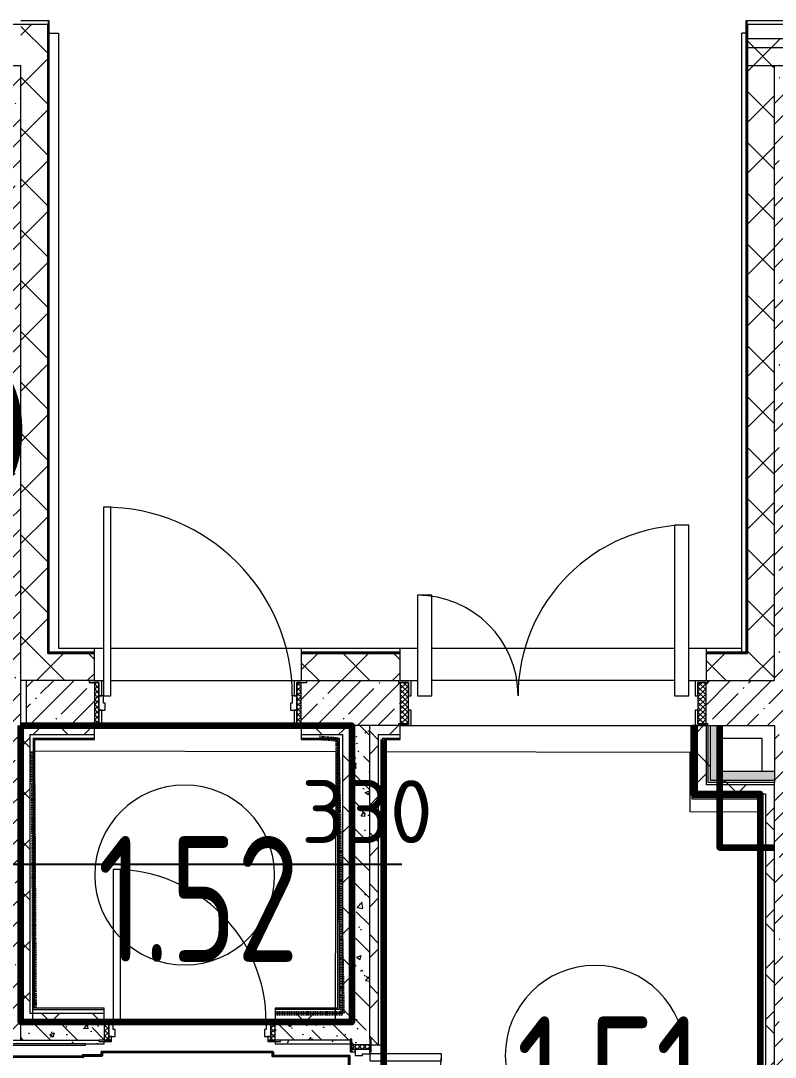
# Model space of a CAD drawing. Header units: millimetres. Extents: x -249154 to 415037, y -45458 to 354837.
# Drawn here: x 85035 to 89230, y 21449 to 27214 of the extents above; entities that cross this region are included whole.
import ezdxf

# ---------------------------------------------------------------- set-up
doc = ezdxf.new("R2010")
doc.units = ezdxf.units.MM
doc.linetypes.add('200_ШТРИХ__ш1_п0_6_', pattern=[320, 200, -120])
for name, color, linetype, lineweight in [('0) НЗ Ремонт штукатурка', 6, 'Continuous', 60), ('1) FK9 Плитка кухня', 102, 'Continuous', 40), ('3.3) Шпаклевка баз. фин. WD5-13', 160, 'Continuous', 140), ('488 штук тамбуров и 1.51', 5, 'Continuous', 140), ('5.5) Перег WD5', 3, 'Continuous', 60), ('666 покраска FK1', 211, 'Continuous', 60), ('923 Люки', 170, 'Continuous', 120), ('A-AREA-BNDY', 7, 'Continuous', 5), ('A-AREA-IDEN', 7, 'Continuous', 9), ('A-DOOR-2', 7, 'Continuous', 5), ('A-DOOR-FRAM-2', 7, 'Continuous', 5), ('A-FLOR', 7, 'Continuous', 9), ('A-WALL', 7, 'Continuous', 5), ('I-WALL', 7, 'Continuous', 5)]:
    doc.layers.add(name, color=color, linetype=linetype, lineweight=lineweight)
for name, color, linetype, lineweight, true_color in [('A-DOOR-1', 7, 'Continuous', 5, 0xc0c0c0), ('A-DOOR-FRAM-1', 7, 'Continuous', 5, 0xc0c0c0), ('A-WALL-1', 9, 'Continuous', 5, 0x808080), ('A-WALL-FNSH-1', 9, 'Continuous', 5, 0x808080)]:
    doc.layers.add(name, color=color, linetype=linetype, lineweight=lineweight, true_color=true_color)
doc.styles.add('ISOCPEUR_1', font='isocpeur.ttf', dxfattribs={"height": 350})
doc.styles.get("Standard").update_dxf_attribs({"font": 'arial.ttf'})
doc.styles.add('СПДС', font='ГОСТ тип А.ttf', dxfattribs={"width": 0.9})
doc.dimstyles.new('ISO-2_0_0_9К_Средний_округл2', dxfattribs={"dimscale": 304.8, "dimtxt": 199.196235, "dimasz": 0.492126, "dimexe": 0.393701, "dimexo": 0, "dimgap": 0, "dimtad": 1, "dimdec": 0, "dimrnd": 10, "dimzin": 0, "dimdsep": 46, "dimtxsty": 'ISOCPEUR_1', "dimblk1": 'OBLIQUE', "dimblk2": 'OBLIQUE', "dimsah": 1, "dimcen": 0.09, "dimdle": 0.393701, "dimazin": 0, "dimtfac": 1, "dimtdec": 4, "dimtix": 1, "dimtmove": 0, "dimatfit": 3, "dimfxl": 1, "dimtvp": 1, "dimtolj": 1, "dimtzin": 0, "dimarcsym": 2})
pattern_1 = [(45, (64.7, -136.06), (-141.42136, 141.42136), []), (135, (64.7, -136.06), (-141.42136, -141.42136), [])]
pattern_2 = [(45, (64.7, -136.06), (-114.04925, 114.04925), []), (45, (178.75, -136.06), (-114.04925, 114.04925), [201.612, -40.322, 6.706, -33.617])]
pattern_3 = [(135, (64.7, -136.06), (-150.8683, -150.8683), [213.36, -35.56, 7.112, -35.56]), (135, (64.7, 14.71), (-150.8683, -150.8683), []), (50, (64.7, -136.06), (255.05767, -22.3145), [26.67, -293.37]), (355, (64.7, -136.06), (-49.3404, 267.47914), [21.336, -234.696]), (100.451, (85.96, -137.92), (205.71947, 245.16356), [22.666, -249.326]), (46.184, (64.7, -64.94), (379.511, -58.86), [40.005, -440.055]), (96.636, (96.33, -69.85), (332.3634, 346.3991), [33.999, -373.989]), (351.184, (64.7, -64.94), (332.3669, 346.3953), [32.004, -352.044]), (21, (100.26, -82.72), (212.26017, -143.1711), [26.67, -293.37]), (326, (100.26, -82.72), (86.5224, 257.8632), [21.336, -234.696]), (71.451, (117.95, -94.65), (298.78395, 114.6901), [22.666, -249.326]), (37.5, (64.7, -136.06), (4.32385, 118.37751), [6.706, -225.146, 6.706, -231.546, -235.585]), (37.5, (64.7, -136.06), (4.32385, 118.37751), [-470.103, 6.706, -228.879]), (7.5, (64.7, -136.06), (93.54758, 140.2533), [6.706, -129.134, 6.706, -219.812, -89.789]), (7.5, (64.7, -136.06), (93.54758, 140.2533), [-362.356, 6.706, -83.083]), (327.5, (-14.6, -136.06), (189.82734, -8.02019), [6.706, -82.194, 6.706, -270.662, -368.046]), (327.5, (-14.6, -136.06), (189.82734, -8.02019), [-366.268, 6.706, -361.34]), (317.5, (-50.16, -136.06), (207.38114, 35.59764), [6.706, -108.864, 6.706, -177.495, -261.366]), (317.5, (-50.16, -136.06), (207.38114, 35.59764), [-299.771, 6.706, -254.66])]
pattern_4 = [(0, (64.7, -136.06), (243.84, 60.96), [20.117, -162.763, 20.117, -162.763, -975.36]), (0, (64.7, -136.06), (243.84, 60.96), [-365.76, 20.117, -345.643, 20.117, -162.763, -426.72]), (0, (64.7, -136.06), (243.84, 60.96), [-914.4, 20.117, -101.803, 20.117, -284.683]), (120, (156.14, -105.58), (-174.71291, 180.691634), [20.117, -162.763, 20.117, -162.763, -975.36]), (120, (156.14, -105.58), (-174.71291, 180.691634), [-365.76, 20.117, -345.643, 20.117, -162.763, -426.72]), (120, (156.14, -105.58), (-174.71291, 180.691634), [-914.4, 20.117, -101.803, 20.117, -284.683]), (240, (186.62, 16.34), (-69.12709, -241.651634), [20.117, -162.763, 20.117, -162.763, -975.36]), (240, (186.62, 16.34), (-69.12709, -241.651634), [-365.76, 20.117, -345.643, 20.117, -162.763, -426.72]), (240, (186.62, 16.34), (-69.12709, -241.651634), [-914.4, 20.117, -101.803, 20.117, -284.683])]
pattern_5 = [(45, (64.7, -136.06), (-212.132, 212.132), []), (135, (64.7, -136.06), (-212.132, -212.132), [])]

# ---------------------------------------------------------------- blocks, each defined once
blk = doc.blocks.new('110_Дверь_СКБ_2Ст_Внутренняя - ДН-7д_л__ ДОО_Дв_1450x2100h_Загрузочная_ Помещение холодильных камер-21737406-Объем проектирования 1 этажа')
at = {"layer": 'A-DOOR-2'}
h = blk.add_hatch(dxfattribs=at)
h.set_pattern_fill('FP_42', color=256, style=0, pattern_type=2)
h.set_pattern_definition([(135, (1471.41, 189.685), (-14.14214, -14.14214), []), (225, (1471.41, 189.685), (14.14214, -14.14214), [])])
h.paths.add_polyline_path([(862.5, -115), (862.5, 115), (817.5, 115), (817.5, -115)])
at = {"layer": 'A-DOOR-FRAM-2'}
h = blk.add_hatch(dxfattribs=at)
h.set_pattern_fill('FP_43', color=256, style=0, pattern_type=2)
h.set_pattern_definition([(45, (-651.384, 189.685), (-14.1421, 14.1421), []), (135, (-651.384, 189.685), (-14.1421, -14.1421), [])])
h.paths.add_polyline_path([(-792.5, -115), (-792.5, 115), (-837.5, 115), (-837.5, -115)])
at = {"layer": 'A-DOOR-1'}
for p, q in [((767.5, 990), (687.5, 990)), ((687.5, 990), (687.5, 40)), ((767.5, 40), (767.5, 990)), ((-742.5, 600), (-742.5, 40)), ((-662.5, 600), (-742.5, 600)), ((-662.5, 40), (-662.5, 600)), ((-777.5, 123), (-847.5, 123)), ((-847.5, 123), (-847.5, 115)), ((-777.5, 40), (-777.5, 123)), ((872.5, 123), (802.5, 123)), ((802.5, 123), (802.5, 40)), ((872.5, 115), (872.5, 123)), ((-847.5, 115), (-792.5, 115)), ((-792.5, 115), (-792.5, 40)), ((817.5, 40), (817.5, 115)), ((817.5, 115), (872.5, 115)), ((-792.5, 40), (-777.5, 40)), ((-742.5, 40), (-662.5, 40)), ((687.5, 40), (767.5, 40)), ((802.5, 40), (817.5, 40)), ((-777.5, -40), (-792.5, -40)), ((-792.5, -40), (-792.5, -115)), ((-777.5, -123), (-777.5, -40)), ((817.5, -40), (802.5, -40)), ((802.5, -40), (802.5, -123)), ((817.5, -115), (817.5, -40)), ((-847.5, -115), (-847.5, -123)), ((-792.5, -115), (-847.5, -115)), ((872.5, -115), (817.5, -115)), ((872.5, -123), (872.5, -115)), ((-847.5, -123), (-777.5, -123)), ((802.5, -123), (872.5, -123))]:
    blk.add_line(p, q, dxfattribs=at)
for centre, radius, start, end in [((767.5, 40), 950, 90, 180), ((-742.5, 40), 560, 0, 90)]:
    blk.add_arc(centre, radius, start, end, dxfattribs=at)
at = {"layer": 'A-DOOR-FRAM-1'}
for p, q in [((-792.5, 115), (-837.5, 115)), ((-837.5, 115), (-837.5, -115)), ((-792.5, -115), (-792.5, 115)), ((862.5, 115), (817.5, 115)), ((817.5, 115), (817.5, -115)), ((862.5, -115), (862.5, 115)), ((-837.5, -115), (-792.5, -115)), ((817.5, -115), (862.5, -115))]:
    blk.add_line(p, q, dxfattribs=at)
blk = doc.blocks.new('110_Дверь_СКБ_1Ст_Внутренняя1 - ДН-6д_ ДОО_Дв_1150x2100-24253098-Объем проектирования 1 этажа')
at = {"layer": 'A-DOOR-2'}
h = blk.add_hatch(dxfattribs=at)
h.set_pattern_fill('FP_46', color=256, style=0, pattern_type=2)
h.set_pattern_definition([(135, (1726.41, 189.685), (-14.14214, -14.14214), []), (225, (1726.41, 189.685), (14.14214, -14.14214), [])])
h.paths.add_polyline_path([(562.5, -115), (587.5, -115), (587.5, 115), (562.5, 115), (562.5, 22.3)])
at = {"layer": 'A-DOOR-FRAM-2'}
h = blk.add_hatch(dxfattribs=at)
h.set_pattern_fill('FP_47', color=256, style=0, pattern_type=2)
h.set_pattern_definition([(45, (-396.384, 189.685), (-14.1421, 14.1421), []), (135, (-396.384, 189.685), (-14.1421, -14.1421), [])])
h.paths.add_polyline_path([(-537.5, -115), (-537.5, 115), (-562.5, 115), (-562.5, -115)])
at = {"layer": 'A-DOOR-1'}
for p, q in [((-512.5, 1090), (-512.5, 40)), ((-472.5, 1090), (-512.5, 1090)), ((-472.5, 40), (-472.5, 1090)), ((-522.5, 123), (-592.5, 123)), ((-592.5, 123), (-592.5, 115)), ((-522.5, 40), (-522.5, 123)), ((617.5, 123), (547.5, 123)), ((547.5, 123), (547.5, 40)), ((617.5, 115), (617.5, 123)), ((-592.5, 115), (-537.5, 115)), ((-537.5, 115), (-537.5, 40)), ((562.5, 40), (562.5, 115)), ((562.5, 115), (617.5, 115)), ((-537.5, 40), (-522.5, 40)), ((-512.5, 40), (-472.5, 40)), ((547.5, 40), (562.5, 40)), ((-522.5, -40), (-537.5, -40)), ((-537.5, -40), (-537.5, -115)), ((-522.5, -123), (-522.5, -40)), ((562.5, -40), (547.5, -40)), ((547.5, -40), (547.5, -123)), ((562.5, -115), (562.5, -40)), ((-592.5, -115), (-592.5, -123)), ((-537.5, -115), (-592.5, -115)), ((617.5, -115), (562.5, -115)), ((617.5, -123), (617.5, -115)), ((-592.5, -123), (-522.5, -123)), ((547.5, -123), (617.5, -123))]:
    blk.add_line(p, q, dxfattribs=at)
blk.add_arc((-512.5, 40), 1050, 360, 90, dxfattribs=at)
at = {"layer": 'A-DOOR-FRAM-1'}
for p, q in [((-537.5, 115), (-562.5, 115)), ((-562.5, 115), (-562.5, -115)), ((-537.5, -115), (-537.5, 115)), ((587.5, 115), (562.5, 115)), ((562.5, 115), (562.5, -115)), ((587.5, -115), (587.5, 115)), ((-512.5, 40), (-537.5, 40)), ((-537.5, 40), (-537.5, -40)), ((-512.5, 0), (-512.5, 40)), ((-502.5, 0), (-512.5, 0)), ((-502.5, -40), (-502.5, 0)), ((537.5, 0), (527.5, 0)), ((527.5, 0), (527.5, -40)), ((537.5, 40), (537.5, 0)), ((562.5, 40), (537.5, 40)), ((562.5, -40), (562.5, 40)), ((-537.5, -40), (-502.5, -40)), ((527.5, -40), (562.5, -40)), ((-562.5, -115), (-537.5, -115)), ((562.5, -115), (587.5, -115))]:
    blk.add_line(p, q, dxfattribs=at)
blk = doc.blocks.new('110_Дверь_СКБ_1Ст_Внутренняя1 - Д-8_п_ 950x2100h_охрана 2-32213875-Объем проектирования 1 этажа')
at = {"layer": 'A-DOOR-2'}
h = blk.add_hatch(dxfattribs=at)
h.set_pattern_fill('FP_48', color=256, style=0, pattern_type=2)
h.set_pattern_definition([(135, (1826.41, 114.685), (-14.14214, -14.14214), []), (225, (1826.41, 114.685), (14.14214, -14.14214), [])])
h.paths.add_polyline_path([(465.3, -50), (487.5, -50), (487.5, 50), (462.5, 50), (462.5, -50)])
at = {"layer": 'A-DOOR-FRAM-2'}
h = blk.add_hatch(dxfattribs=at)
h.set_pattern_fill('FP_49', color=256, style=0, pattern_type=2)
h.set_pattern_definition([(45, (-296.384, 114.685), (-14.1421, 14.1421), []), (135, (-296.384, 114.685), (-14.1421, -14.1421), [])])
h.paths.add_polyline_path([(-462.5, -50), (-437.5, -49.3), (-437.5, 50), (-462.5, 50), (-462.5, -7.7)])
at = {"layer": 'A-DOOR-1'}
for p, q in [((-412.5, 900), (-412.5, 50)), ((-372.5, 900), (-412.5, 900)), ((-372.5, 50), (-372.5, 900)), ((-412.5, 50), (-372.5, 50))]:
    blk.add_line(p, q, dxfattribs=at)
blk.add_arc((-412.5, 50), 850, 360, 90, dxfattribs=at)
at = {"layer": 'A-DOOR-FRAM-1'}
for p, q in [((-422.5, 58), (-492.5, 58)), ((-492.5, 58), (-492.5, 50)), ((-422.5, 50), (-422.5, 58)), ((517.5, 58), (447.5, 58)), ((447.5, 58), (447.5, 50)), ((517.5, 50), (517.5, 58)), ((-492.5, 50), (-422.5, 50)), ((-437.5, 50), (-462.5, 50)), ((-462.5, 50), (-462.5, -50)), ((-412.5, 50), (-437.5, 50)), ((-437.5, 50), (-437.5, -30)), ((-437.5, -50), (-437.5, 50)), ((-422.5, 50), (-437.5, 50)), ((-437.5, 50), (-437.5, 49)), ((-437.5, 49), (-422.5, 49)), ((-422.5, 49), (-422.5, 50)), ((-412.5, 10), (-412.5, 50)), ((-402.5, 10), (-412.5, 10)), ((-402.5, -30), (-402.5, 10)), ((437.5, 10), (427.5, 10)), ((427.5, 10), (427.5, -30)), ((437.5, 50), (437.5, 10)), ((462.5, 50), (437.5, 50)), ((462.5, 50), (447.5, 50)), ((447.5, 50), (447.5, 49)), ((447.5, 50), (517.5, 50)), ((447.5, 49), (462.5, 49)), ((462.5, -30), (462.5, 50)), ((487.5, 50), (462.5, 50)), ((462.5, 50), (462.5, -50)), ((462.5, 49), (462.5, 50)), ((487.5, -50), (487.5, 50)), ((-422.5, -50), (-492.5, -50)), ((-492.5, -50), (-492.5, -58)), ((-462.5, -50), (-437.5, -50)), ((-437.5, -30), (-402.5, -30)), ((-422.5, -30), (-437.5, -30)), ((-437.5, -30), (-437.5, -50)), ((-437.5, -50), (-422.5, -50)), ((-422.5, -50), (-422.5, -30)), ((-422.5, -58), (-422.5, -50)), ((427.5, -30), (462.5, -30)), ((462.5, -30), (447.5, -30)), ((447.5, -30), (447.5, -50)), ((447.5, -50), (462.5, -50)), ((517.5, -50), (447.5, -50)), ((447.5, -50), (447.5, -58)), ((462.5, -50), (462.5, -30)), ((462.5, -50), (487.5, -50)), ((517.5, -58), (517.5, -50)), ((-492.5, -58), (-422.5, -58)), ((447.5, -58), (517.5, -58))]:
    blk.add_line(p, q, dxfattribs=at)
blk = doc.blocks.new('110_Дверь_СКБ_2Ст - Д-10а_ СОШ_Дв_1450x2100h_Горячий цех-25784455-Объем проектирования 1 этажа')
at = {"layer": 'A-DOOR-2'}
h = blk.add_hatch(dxfattribs=at)
h.set_pattern_fill('FP_56', color=256, style=0, pattern_type=2)
h.set_pattern_definition([(135, (1601.41, 114.685), (-14.14214, -14.14214), []), (225, (1601.41, 114.685), (14.14214, -14.14214), [])])
h.paths.add_polyline_path([(712.5, -50), (712.5, 50), (687.5, 50), (687.5, -50)])
at = {"layer": 'A-DOOR-FRAM-2'}
h = blk.add_hatch(dxfattribs=at)
h.set_pattern_fill('FP_57', color=256, style=0, pattern_type=2)
h.set_pattern_definition([(45, (-521.384, 114.685), (-14.1421, 14.1421), []), (135, (-521.384, 114.685), (-14.1421, -14.1421), [])])
h.paths.add_polyline_path([(-662.5, -50), (-662.5, 50), (-687.5, 50), (-687.5, -50)])
at = {"layer": 'A-DOOR-1'}
for p, q in [((662.5, 950), (622.5, 950)), ((622.5, 950), (622.5, 50)), ((662.5, 50), (662.5, 950)), ((-637.5, 450), (-637.5, 50)), ((-597.5, 450), (-637.5, 450)), ((-597.5, 50), (-597.5, 450)), ((-637.5, 50), (-597.5, 50)), ((622.5, 50), (662.5, 50))]:
    blk.add_line(p, q, dxfattribs=at)
for centre, radius, start, end in [((662.5, 50), 900, 90, 180), ((-637.5, 50), 400, 0, 90)]:
    blk.add_arc(centre, radius, start, end, dxfattribs=at)
at = {"layer": 'A-DOOR-FRAM-1'}
for p, q in [((-647.5, 58), (-717.5, 58)), ((-717.5, 58), (-717.5, 50)), ((-647.5, 50), (-647.5, 58)), ((742.5, 58), (672.5, 58)), ((672.5, 58), (672.5, 50)), ((742.5, 50), (742.5, 58)), ((-717.5, 50), (-647.5, 50)), ((-662.5, 50), (-687.5, 50)), ((-687.5, 50), (-687.5, -50)), ((-637.5, 50), (-662.5, 50)), ((-662.5, 50), (-662.5, -30)), ((-662.5, -50), (-662.5, 50)), ((-637.5, 10), (-637.5, 50)), ((-627.5, 10), (-637.5, 10)), ((-627.5, -30), (-627.5, 10)), ((662.5, 10), (652.5, 10)), ((652.5, 10), (652.5, -30)), ((662.5, 50), (662.5, 10)), ((687.5, 50), (662.5, 50)), ((672.5, 50), (742.5, 50)), ((687.5, -30), (687.5, 50)), ((712.5, 50), (687.5, 50)), ((687.5, 50), (687.5, -50)), ((712.5, -50), (712.5, 50)), ((-647.5, -50), (-717.5, -50)), ((-717.5, -50), (-717.5, -58)), ((-687.5, -50), (-662.5, -50)), ((-662.5, -30), (-627.5, -30)), ((-647.5, -30), (-662.5, -30)), ((-662.5, -30), (-662.5, -50)), ((-662.5, -50), (-647.5, -50)), ((-647.5, -50), (-647.5, -30)), ((-647.5, -58), (-647.5, -50)), ((652.5, -30), (687.5, -30)), ((687.5, -30), (672.5, -30)), ((672.5, -30), (672.5, -50)), ((672.5, -50), (687.5, -50)), ((742.5, -50), (672.5, -50)), ((672.5, -50), (672.5, -58)), ((687.5, -50), (687.5, -30)), ((687.5, -50), (712.5, -50)), ((742.5, -58), (742.5, -50)), ((-717.5, -58), (-647.5, -58)), ((672.5, -58), (742.5, -58))]:
    blk.add_line(p, q, dxfattribs=at)
blk = doc.blocks.new('Марка_Помещения - Номер-25198446-Объем проектирования 1 этажа')
at = {"layer": 'A-AREA-IDEN'}
for start, end in [(360, 180), (180, 360)]:
    blk.add_arc((0, 0), 2.5, start, end, dxfattribs=at)
blk = doc.blocks.new('_Oblique')
at = {"color": 0, "linetype": 'ByBlock', "lineweight": -2}
blk.add_line((-0.5, -0.5), (0.5, 0.5), dxfattribs=at)
blk = doc.blocks.new('*D2064')
at = {"layer": '5.5) Перег WD5', "color": 0, "lineweight": -2, "transparency": 16777216}
for p, q in [((34274.7, 22501.5), (34274.7, 22643.4)), ((34604.7, 22501.5), (34604.7, 22643.4)), ((34154.7, 22523.4), (34604.7, 22523.4)), ((34604.7, 22523.4), (87153.3, 22523.4))]:
    blk.add_line(p, q, dxfattribs=at)
at = {"layer": 'Defpoints', "color": 0, "transparency": 16777216}
for p in [(34274.7, 22501.5), (34604.7, 22523.4), (34604.7, 22501.5)]:
    blk.add_point(p, dxfattribs=at)
at = {"layer": '5.5) Перег WD5', "color": 0, "lineweight": -2, "transparency": 16777216, "xscale": 304.8, "yscale": 304.8, "zscale": 304.8, "rotation": 180}
blk.add_blockref('_Oblique', (34274.7, 22523.4), dxfattribs=at)
at = {"layer": '5.5) Перег WD5', "color": 0, "lineweight": -2, "transparency": 16777216, "xscale": 304.8, "yscale": 304.8, "zscale": 304.8}
blk.add_blockref('_Oblique', (34604.7, 22523.4), dxfattribs=at)
at = {"layer": '5.5) Перег WD5', "color": 0, "lineweight": 25, "transparency": 16777216, "insert": (86593.3, 22990.1), "char_height": 350, "width": 455.087, "attachment_point": 1, "line_spacing_factor": 1.149209, "style": 'ISOCPEUR_1'}
blk.add_mtext('\\A1;330', dxfattribs=at)

msp = doc.modelspace()

# ---------------------------------------------------------------- hatches: boundary and pattern name
at = {"layer": 'A-WALL'}
h = msp.add_hatch(dxfattribs=at)
h.set_pattern_fill('FP_24', color=256, style=0, pattern_type=2)
h.set_pattern_definition(pattern_1)
h.paths.add_polyline_path([(85064.7, 23543.9), (85184.7, 23543.9), (85184.7, 27193.9), (85034.7, 27193.9), (85034.7, 23543.9)])
h = msp.add_hatch(dxfattribs=at)
h.set_pattern_fill('FP_24', color=256, style=0, pattern_type=2)
h.set_pattern_definition(pattern_1)
h.paths.add_polyline_path([(93224.7, 27063.9), (93274.7, 27063.9), (93274.7, 27113.9), (89074.7, 27113.9), (89074.7, 27063.9), (93161.1, 27063.9)])
h = msp.add_hatch(dxfattribs=at)
h.set_pattern_fill('FP_24', color=256, style=0, pattern_type=2)
h.set_pattern_definition(pattern_1)
h.paths.add_polyline_path([(89074.7, 26963.9), (93224.7, 26963.9), (93224.7, 27063.9), (89074.7, 27063.9)])
h = msp.add_hatch(dxfattribs=at)
h.set_pattern_fill('FP_24', color=256, style=0, pattern_type=2)
h.set_pattern_definition(pattern_1)
h.paths.add_polyline_path([(89224.7, 23543.9), (89224.7, 26963.9), (89074.7, 26963.9), (89074.7, 23543.9), (89197.1, 23543.9)])
h = msp.add_hatch(dxfattribs=at)
h.set_pattern_fill('FP_24', color=256, style=0, pattern_type=2)
h.set_pattern_definition(pattern_1)
h.paths.add_polyline_path([(89044.7, 23543.9), (89074.7, 23543.9), (89074.7, 23693.9), (88844.7, 23693.9), (88844.7, 23543.9), (88969.4, 23543.9)])
h.paths.add_polyline_path([(85192.7, 23543.9), (85444.7, 23543.9), (85444.7, 23693.9), (85184.7, 23693.9), (85184.7, 23543.9), (85191.6, 23543.9)])
h.paths.add_polyline_path([(87144.7, 23543.9), (87144.7, 23693.9), (86594.7, 23693.9), (86594.7, 23543.9), (86906.3, 23543.9)])
at = {"layer": 'I-WALL'}
h = msp.add_hatch(dxfattribs=at)
h.set_pattern_fill('FP_1', color=256, style=0, pattern_type=2)
h.set_pattern_definition(pattern_2)
h.paths.add_polyline_path([(84814.7, 21543.9), (85034.7, 21543.9), (85034.7, 26963.9), (84814.7, 26963.9), (84814.7, 21586.3)])
h = msp.add_hatch(dxfattribs=at)
h.set_pattern_fill('FP_1', color=256, style=0, pattern_type=2)
h.set_pattern_definition(pattern_2)
h.paths.add_polyline_path([(89474.7, 17133.9), (89474.7, 26963.9), (89224.7, 26963.9), (89224.7, 17133.9)])
h = msp.add_hatch(dxfattribs=at)
h.set_pattern_fill('FP_1', color=256, style=0, pattern_type=2)
h.set_pattern_definition(pattern_2)
h.paths.add_polyline_path([(89224.7, 23293.9), (89224.7, 23543.9), (88854.7, 23541.9), (88854.7, 23533.9), (88844.7, 23533.9), (88844.7, 23303.9), (88854.7, 23303.9), (88854.7, 23295.9), (89209, 23293.9)])
h.paths.add_polyline_path([(85064.7, 23293.9), (85414.7, 23295.9), (85414.7, 23303.9), (85444.7, 23303.9), (85444.7, 23533.9), (85414.7, 23533.9), (85414.7, 23541.9), (85064.7, 23543.9), (85064.7, 23441.2)])
h.paths.add_polyline_path([(86594.7, 23293.9), (87134.7, 23295.9), (87134.7, 23303.9), (87144.7, 23303.9), (87144.7, 23533.9), (87134.7, 23534.7), (87134.7, 23541.9), (86624.7, 23541.9), (86624.7, 23533.9), (86594.7, 23533.9), (86594.7, 23303.9), (86624.7, 23303.9), (86624.7, 23295.9), (86594.7, 23295.9)])
h = msp.add_hatch(dxfattribs=at)
h.set_pattern_fill('FP_24', color=256, style=0, pattern_type=2)
h.set_pattern_definition(pattern_1)
h.paths.add_polyline_path([(85034.7, 21693.9), (85084.7, 21693.9), (85084, 23293.9), (85034.7, 23293.9), (85034.7, 21713.9)])
h = msp.add_hatch(dxfattribs=at)
h.set_pattern_fill('FP_24', color=256, style=0, pattern_type=2)
h.set_pattern_definition(pattern_1)
h.paths.add_polyline_path([(86824.7, 23243.9), (86824.7, 23293.9), (86594.7, 23293.9), (86594.7, 23243.9), (86804.7, 23243.9)])
h.paths.add_polyline_path([(85274.7, 23243.9), (85444.7, 23243.9), (85444.7, 23293.9), (85084.7, 23293.9), (85084.7, 23243.9), (85192.7, 23243.9)])
h = msp.add_hatch(dxfattribs=at)
h.set_pattern_fill('FP_24', color=256, style=0, pattern_type=2)
h.set_pattern_definition(pattern_1)
h.paths.add_polyline_path([(86854.7, 21643.9), (86874.7, 21643.9), (86874.7, 23293.9), (86824.7, 23293.9), (86824.7, 21643.9), (86832.8, 21643.9)])
h = msp.add_hatch(dxfattribs=at)
h.set_pattern_fill('FP_41', color=256, style=0, pattern_type=2)
h.set_pattern_definition(pattern_3)
h.paths.add_polyline_path([(86920.9, 21643.9), (86974.7, 21643.9), (86974.7, 23293.9), (86874.7, 23293.9), (86874.7, 21643.9), (86906.3, 21643.9)])
h = msp.add_hatch(dxfattribs=at)
h.set_pattern_fill('FP_24', color=256, style=0, pattern_type=2)
h.set_pattern_definition(pattern_1)
h.paths.add_polyline_path([(87024.7, 19163.9), (87024.7, 20118.9), (86982.7, 20118.9), (86982.7, 20088.9), (86974.7, 20088.9), (86974.7, 19163.9)])
h.paths.add_polyline_path([(87024.7, 21518.9), (87024.7, 23293.9), (86974.7, 23293.9), (86974.8, 21548.9), (86982.7, 21548.9), (86982.7, 21518.9)])
h = msp.add_hatch(dxfattribs=at)
h.set_pattern_fill('FP_24', color=256, style=0, pattern_type=2)
h.set_pattern_definition(pattern_1)
h.paths.add_polyline_path([(87137.9, 23243.9), (87144.7, 23243.9), (87144.7, 23293.9), (87024.7, 23293.9), (87024.7, 23243.9), (87044.7, 23243.9)])
h = msp.add_hatch(dxfattribs=at)
h.set_pattern_fill('FP_24', color=256, style=0, pattern_type=2)
h.set_pattern_definition(pattern_1)
h.paths.add_polyline_path([(88794.7, 22913.9), (88844.7, 22913.9), (88844.7, 23293.9), (88794.7, 23293.9), (88794.7, 23113.1)])
h = msp.add_hatch(dxfattribs=at)
h.set_pattern_fill('FP_192', color=256, style=0, pattern_type=2)
h.set_pattern_definition(pattern_5)
h.paths.add_polyline_path([(88844.7, 22963.9), (88857.2, 22963.9), (88857.2, 23293.9), (88844.7, 23293.9), (88844.7, 22979.9)])
h = msp.add_hatch(dxfattribs=at)
h.set_pattern_fill('FP_192', color=256, style=0, pattern_type=2)
h.set_pattern_definition(pattern_5)
h.paths.add_polyline_path([(88857.2, 22976.4), (88869.7, 22976.4), (88869.7, 23293.9), (88857.2, 23293.9), (88857.2, 22977.2)])
for points in [[(88869.7, 22988.9), (88919.7, 22988.9), (88919.7, 23293.9), (88869.7, 23293.9), (88869.7, 23176.3)], [(89154.7, 22988.9), (89224.7, 22988.9), (89224.7, 23038.9), (88919.7, 23038.9), (88919.7, 22988.9), (89095.3, 22988.9)]]:
    msp.add_hatch(color=256, dxfattribs=at).paths.add_polyline_path(points)
h = msp.add_hatch(dxfattribs=at)
h.set_pattern_fill('FP_24', color=256, style=0, pattern_type=2)
h.set_pattern_definition(pattern_1)
h.paths.add_polyline_path([(89154.7, 22913.9), (89174.7, 22915.2), (89174.7, 22963.9), (88844.7, 22963.9), (88844.7, 22913.9), (88969.4, 22913.9)])
h = msp.add_hatch(dxfattribs=at)
h.set_pattern_fill('FP_192', color=256, style=0, pattern_type=2)
h.set_pattern_definition(pattern_5)
h.paths.add_polyline_path([(89224.7, 22963.9), (89224.1, 22976.4), (88857.2, 22976.4), (88857.2, 22963.9), (89174.7, 22963.9)])
h = msp.add_hatch(dxfattribs=at)
h.set_pattern_fill('FP_192', color=256, style=0, pattern_type=2)
h.set_pattern_definition(pattern_5)
h.paths.add_polyline_path([(89154.7, 22976.4), (89224.7, 22976.4), (89223.5, 22988.9), (88869.7, 22988.9), (88869.7, 22976.4), (89095.3, 22976.4)])
h = msp.add_hatch(dxfattribs=at)
h.set_pattern_fill('FP_24', color=256, style=0, pattern_type=2)
h.set_pattern_definition(pattern_1)
h.paths.add_polyline_path([(89174.7, 19213.9), (89224.7, 19215.1), (89224.7, 22963.9), (89174.7, 22963.9), (89174.7, 19233.9)])
h = msp.add_hatch(dxfattribs=at)
h.set_pattern_fill('FP_24', color=256, style=0, pattern_type=2)
h.set_pattern_definition(pattern_1)
h.paths.add_polyline_path([(86479.4, 21643.9), (86824.7, 21643.9), (86824.7, 21693.9), (86449.4, 21693.9), (86449.4, 21651.9), (86479.4, 21651.9)])
h.paths.add_polyline_path([(85104.7, 21643.9), (85469.4, 21643.9), (85469.4, 21651.9), (85499.4, 21651.9), (85499.4, 21693.9), (85034.7, 21693.9), (85034.7, 21643.9), (85101.1, 21643.9)])
h = msp.add_hatch(dxfattribs=at)
h.set_pattern_fill('FP_41', color=256, style=0, pattern_type=2)
h.set_pattern_definition(pattern_3)
h.paths.add_polyline_path([(86974.7, 21543.9), (86974.7, 21643.9), (86449.4, 21643.9), (86449.4, 21543.9), (86866.7, 21544.5), (86866.7, 21548.9), (86874.7, 21548.9), (86874.7, 21543.9), (86907.3, 21543.9)])
h.paths.add_polyline_path([(85444.7, 21543.9), (85499.4, 21543.9), (85499.4, 21643.9), (85034.7, 21643.9), (85034.7, 21543.9), (85423.1, 21543.9)])
h = msp.add_hatch(dxfattribs=at)
h.set_pattern_fill('FP_191', color=256, style=0, pattern_type=2)
h.set_pattern_definition(pattern_4)
h.paths.add_polyline_path([(86594.7, 21523.9), (86854.7, 21523.9), (86854.7, 21543.9), (86479.4, 21543.9), (86479.4, 21535.9), (86449.4, 21533.9), (86451.3, 21523.9)])
h.paths.add_polyline_path([(85104.7, 21523.9), (85499.4, 21523.9), (85498.3, 21535.9), (85469.4, 21535.9), (85469.4, 21543.9), (84814.7, 21543.9), (84814.7, 21523.9), (85100.8, 21523.9)])
h = msp.add_hatch(dxfattribs=at)
h.set_pattern_fill('FP_191', color=256, style=0, pattern_type=2)
h.set_pattern_definition(pattern_4)
h.paths.add_polyline_path([(86874.7, 20013.9), (86873, 20088.9), (86866.7, 20088.9), (86866.7, 20093.9), (86854.7, 20093.9), (86854.7, 20013.9)])
h.paths.add_polyline_path([(86854.7, 21523.9), (86866.7, 21523.9), (86866.7, 21543.9), (86854.7, 21543.9), (86854.7, 21533.9)])
h = msp.add_hatch(dxfattribs=at)
h.set_pattern_fill('FP_41', color=256, style=0, pattern_type=2)
h.set_pattern_definition(pattern_3)
h.paths.add_polyline_path([(86974.7, 19893.9), (86974.7, 20118.9), (86874.7, 20118.9), (86874.7, 19893.9), (86906.3, 19893.9)])
h.paths.add_polyline_path([(86906.3, 21518.9), (86974.7, 21518.9), (86974.7, 21543.9), (86874.7, 21543.9), (86874.7, 21518.9), (86903.9, 21518.9)])

# ---------------------------------------------------------------- linework, layer by layer
at = {"layer": '0) НЗ Ремонт штукатурка', "linetype": '200_ШТРИХ__ш1_п0_6_', "ltscale": 0.03}
msp.add_lwpolyline([(86449.4, 21693.9), (86824.7, 21693.9), (86796.7, 23215.9), (86696.1, 23223.9)], dxfattribs=at)
at = {"layer": '0) НЗ Ремонт штукатурка', "color": 3, "linetype": '200_ШТРИХ__ш1_п0_6_', "ltscale": 0.03}
msp.add_lwpolyline([(85112.7, 21721.9), (85103.6, 23151.8)], dxfattribs=at)
at = {"layer": '1) FK9 Плитка кухня', "flags": 128}
msp.add_lwpolyline([(66338.5, 21021.8), (78758.3, 20992.7), (78755.9, 19992.7), (85618.1, 19976.5), (85618, 19928.5), (86718, 19926), (86718.1, 19966), (86858.1, 19965.6), (86861.6, 21455.6), (86436.2, 21456.6), (86436.3, 21476.6), (85486.3, 21478.9), (85486.3, 21458.9), (85381.6, 21459.1), (85381.6, 21451.1), (82353.6, 21458.2), (82356, 22478.2), (68336, 22511.1)], dxfattribs=at)
at = {"layer": '3.3) Шпаклевка баз. фин. WD5-13', "ltscale": 0.5}
msp.add_lwpolyline([(88919.7, 23293.9), (88919.7, 22615.7), (88919.7, 22615.7), (89224.7, 22615.7)], dxfattribs=at)
at = {"layer": '488 штук тамбуров и 1.51', "ltscale": 0.5}
msp.add_lwpolyline([(85034.7, 23293.9), (86874.7, 23293.9), (86874.7, 21643.9), (85034.7, 21643.9)], close=True, dxfattribs=at)
msp.add_lwpolyline([(88774.7, 23293.9), (88774.7, 22913.9), (89146.7, 22913.9), (89146.7, 19241.9), (87052.7, 19233.9), (87052.7, 23215.9)], dxfattribs=at)
at = {"layer": '666 покраска FK1', "ltscale": 0.5}
msp.add_lwpolyline([(85034.7, 23293.9), (86874.7, 23293.9), (86874.7, 21643.9), (85034.7, 21643.9)], close=True, dxfattribs=at)
msp.add_lwpolyline([(88774.7, 23293.9), (88774.7, 22913.9), (89146.7, 22913.9), (89146.7, 19241.9), (87052.7, 19233.9), (87052.7, 23215.9)], dxfattribs=at)
at = {"layer": 'A-AREA-BNDY', "flags": 128}
for points in [[(86787.6, 23147.8), (85103.6, 23151.8), (85100.1, 21657.8), (86784, 21653.8)], [(87034.2, 19173.2), (89128.2, 19168.3), (89136.8, 22812.3), (88756.8, 22813.2), (88757.5, 23143.2), (87043.6, 23147.2)]]:
    msp.add_lwpolyline(points, close=True, dxfattribs=at)
at = {"layer": 'A-FLOR'}
for p, q in [((85444.7, 23543.9), (85494.7, 23543.9)), ((85534.7, 23543.9), (86594.7, 23543.9)), ((87144.7, 23543.9), (87239.7, 23543.9)), ((88669.7, 23543.9), (87319.7, 23543.9)), ((88749.7, 23543.9), (88844.7, 23543.9)), ((85444.7, 23293.9), (86594.7, 23293.9)), ((85444.7, 23223.9), (85444.7, 23293.9)), ((86594.7, 23293.9), (86594.7, 23223.9)), ((87144.7, 23293.9), (88766.7, 23293.9)), ((87144.7, 23223.9), (87144.7, 23293.9)), ((88919.7, 23293.9), (89224.7, 23293.9)), ((88919.7, 23223.9), (89154.7, 23223.9)), ((89154.7, 23223.9), (89154.7, 23038.9)), ((85499.4, 21651.9), (85499.4, 21713.9)), ((86449.4, 21713.9), (86449.4, 21651.9)), ((85549.4, 21633.9), (86399.4, 21633.9)), ((85422.9, 21523.9), (85499.4, 21523.9)), ((85499.4, 21523.9), (85499.4, 21535.9)), ((86449.4, 21535.9), (86449.4, 21523.9)), ((86449.4, 21523.9), (86866.7, 21523.9)), ((87044.7, 21518.9), (87044.7, 21468.9))]:
    msp.add_line(p, q, dxfattribs=at)
at = {"layer": 'A-WALL'}
for p, q in [((85187.7, 27213.9), (85187.7, 23696.9)), ((89071.7, 27213.9), (89071.7, 23696.9)), ((85187.7, 27193.9), (80414.7, 27193.9)), ((85184.7, 23693.9), (85184.7, 27193.9)), ((93354.7, 27193.9), (89071.7, 27193.9)), ((89074.7, 27193.9), (89074.7, 23693.9)), ((85192.7, 27143.9), (85244.7, 27143.9)), ((85244.7, 27143.9), (85244.7, 23723.9)), ((89044.7, 23701.9), (89044.7, 27143.9)), ((89066.7, 27143.9), (89044.7, 27143.9)), ((93274.7, 27113.9), (89074.7, 27113.9)), ((93224.7, 27063.9), (89074.7, 27063.9)), ((85187.7, 23696.9), (85444.7, 23696.9)), ((85244.7, 23723.9), (85494.7, 23723.9)), ((85444.7, 23701.9), (85444.7, 23723.9)), ((85534.7, 23723.9), (87239.7, 23723.9)), ((86594.7, 23723.9), (86594.7, 23701.9)), ((86594.7, 23696.9), (87144.7, 23696.9)), ((87144.7, 23701.9), (87144.7, 23723.9)), ((87319.7, 23723.9), (88669.7, 23723.9)), ((88749.7, 23723.9), (89044.7, 23723.9)), ((88844.7, 23723.9), (88844.7, 23701.9)), ((88844.7, 23696.9), (89071.7, 23696.9)), ((85184.7, 23693.9), (85444.7, 23693.9)), ((86594.7, 23693.9), (87144.7, 23693.9)), ((88844.7, 23693.9), (89074.7, 23693.9)), ((85444.7, 23543.9), (85034.7, 23543.9)), ((86594.7, 23543.9), (87144.7, 23543.9)), ((88749.7, 23543.9), (88749.7, 23543.9)), ((88844.7, 23543.9), (89224.7, 23543.9)), ((85444.7, 23293.9), (85034.7, 23293.9)), ((87144.7, 23293.9), (86594.7, 23293.9)), ((88794.7, 23293.9), (88794.7, 22913.9)), ((88857.2, 22976.4), (88857.2, 23293.9)), ((88869.7, 22988.9), (88869.7, 23293.9)), ((85084.7, 23243.9), (85084.7, 21693.9)), ((85084.7, 23243.9), (85444.7, 23243.9)), ((86594.7, 23243.9), (86824.7, 23243.9)), ((86824.7, 21693.9), (86824.7, 23243.9)), ((87024.7, 21518.9), (87024.7, 23243.9)), ((87024.7, 23243.9), (87144.7, 23243.9)), ((85104.7, 23223.9), (85444.7, 23223.9)), ((85104.7, 23223.9), (85104.7, 21713.9)), ((86594.7, 23223.9), (86804.7, 23223.9)), ((86804.7, 23223.9), (86804.7, 21713.9)), ((87044.7, 23223.9), (87144.7, 23223.9)), ((87044.7, 23223.9), (87044.7, 21518.9)), ((89224.7, 22963.9), (88844.7, 22963.9)), ((89224.7, 22976.4), (88857.2, 22976.4)), ((89224.7, 22988.9), (88869.7, 22988.9)), ((89224.7, 17133.9), (89224.7, 22976.4)), ((88794.7, 22913.9), (89174.7, 22913.9)), ((89154.7, 19233.9), (89154.7, 22893.9)), ((89174.7, 22913.9), (89174.7, 19213.9)), ((85084.7, 21693.9), (85499.4, 21693.9)), ((85104.7, 21713.9), (85499.4, 21713.9)), ((86804.7, 21713.9), (86449.4, 21713.9)), ((86449.4, 21693.9), (86824.7, 21693.9)), ((85469.4, 21643.9), (85034.7, 21643.9)), ((86874.7, 21643.9), (86479.4, 21643.9))]:
    msp.add_line(p, q, dxfattribs=at)
at = {"layer": 'A-WALL-1'}
for p, q in [((85034.7, 26963.9), (84814.7, 26963.9)), ((85034.7, 21543.9), (85034.7, 26963.9)), ((93124.7, 26963.9), (89074.7, 26963.9)), ((89224.7, 23543.9), (89224.7, 26963.9)), ((85444.7, 23543.9), (85444.7, 23693.9)), ((86594.7, 23693.9), (86594.7, 23543.9)), ((87144.7, 23543.9), (87144.7, 23693.9)), ((88844.7, 23693.9), (88844.7, 23543.9)), ((85064.7, 23543.9), (85064.7, 23293.9)), ((86874.7, 23293.9), (86874.7, 21643.9)), ((86974.7, 21548.9), (86974.7, 23293.9)), ((88794.7, 23293.9), (88919.7, 23293.9)), ((88844.7, 23293.9), (88844.7, 22963.9)), ((88919.7, 23038.9), (88919.7, 23293.9)), ((89224.7, 23293.9), (89224.7, 22976.4)), ((89224.7, 23038.9), (88919.7, 23038.9)), ((84814.7, 21543.9), (85469.4, 21543.9)), ((85394.7, 21523.9), (85422.9, 21523.9)), ((86866.7, 21543.9), (86479.4, 21543.9)), ((86982.7, 21518.9), (87024.7, 21518.9))]:
    msp.add_line(p, q, dxfattribs=at)
at = {"layer": 'A-WALL-FNSH-1'}
for p, q in [((85192.7, 27213.9), (85034.7, 27213.9)), ((85192.7, 23701.9), (85192.7, 27213.9)), ((89066.7, 27213.9), (89066.7, 23701.9)), ((93374.7, 27213.9), (89066.7, 27213.9)), ((85444.7, 23701.9), (85192.7, 23701.9)), ((85444.7, 23693.9), (85444.7, 23701.9)), ((87144.7, 23701.9), (86594.7, 23701.9)), ((86594.7, 23701.9), (86594.7, 23693.9)), ((87144.7, 23693.9), (87144.7, 23701.9)), ((89066.7, 23701.9), (88844.7, 23701.9)), ((88844.7, 23701.9), (88844.7, 23693.9)), ((88766.7, 23293.9), (88766.7, 22885.9)), ((88794.7, 23293.9), (88766.7, 23293.9)), ((88774.7, 22893.9), (88774.7, 23293.9)), ((85112.7, 23215.9), (85444.7, 23215.9)), ((85112.7, 21721.9), (85112.7, 23215.9)), ((85444.7, 23215.9), (85444.7, 23223.9)), ((86594.7, 23223.9), (86594.7, 23215.9)), ((86594.7, 23215.9), (86796.7, 23215.9)), ((86796.7, 23215.9), (86796.7, 21721.9)), ((87052.7, 21518.9), (87052.7, 23215.9)), ((87052.7, 23215.9), (87144.7, 23215.9)), ((87144.7, 23215.9), (87144.7, 23223.9)), ((89154.7, 22893.9), (88774.7, 22893.9)), ((88766.7, 22885.9), (89146.7, 22885.9)), ((89146.7, 22885.9), (89146.7, 19241.9)), ((85499.4, 21721.9), (85112.7, 21721.9)), ((85499.4, 21713.9), (85499.4, 21721.9)), ((86449.4, 21721.9), (86449.4, 21713.9)), ((86796.7, 21721.9), (86449.4, 21721.9)), ((85394.7, 21523.9), (83544.7, 21523.9)), ((83544.7, 21515.9), (85394.7, 21515.9)), ((85394.7, 21515.9), (85394.7, 21523.9)), ((87024.7, 21518.9), (87052.7, 21518.9))]:
    msp.add_line(p, q, dxfattribs=at)

# ---------------------------------------------------------------- block references
at = {"layer": 'A-AREA-IDEN', "xscale": 199.9999999999999, "yscale": 199.9999999999999, "zscale": 199.9999999999999}
for p in [(85945.9, 22462.5), (88228.3, 21459.5)]:
    msp.add_blockref('Марка_Помещения - Номер-25198446-Объем проектирования 1 этажа', p, dxfattribs=at)
at = {"layer": 'A-DOOR-1'}
for name, p in [('110_Дверь_СКБ_1Ст_Внутренняя1 - ДН-6д_ ДОО_Дв_1150x2100-24253098-Объем проектирования 1 этажа', (86007.2, 23418.9)), ('110_Дверь_СКБ_2Ст_Внутренняя - ДН-7д_л__ ДОО_Дв_1450x2100h_Загрузочная_ Помещение холодильных камер-21737406-Объем проектирования 1 этажа', (87982.2, 23418.9)), ('110_Дверь_СКБ_1Ст_Внутренняя1 - Д-8_п_ 950x2100h_охрана 2-32213875-Объем проектирования 1 этажа', (85961.9, 21593.9))]:
    msp.add_blockref(name, p, dxfattribs=at)
at = {"layer": 'A-DOOR-1', "rotation": 270}
msp.add_blockref('110_Дверь_СКБ_2Ст - Д-10а_ СОШ_Дв_1450x2100h_Горячий цех-25784455-Объем проектирования 1 этажа', (86924.7, 20831.4), dxfattribs=at)

# ---------------------------------------------------------------- texts
at = {"layer": '923 Люки', "insert": (82360.1, 25311.5), "char_height": 600, "width": 3064.482, "attachment_point": 1}
msp.add_mtext('T-15(п)', dxfattribs=at)
at = {"layer": 'A-AREA-IDEN', "char_height": 700, "attachment_point": 1, "style": 'СПДС'}
for s, insert, width in [('1.52', (85462.1, 22679.6), 1212.151), ('1.51', (87792.2, 21676.6), 1096.708)]:
    msp.add_mtext(s, dxfattribs=dict(at, insert=insert, width=width))

# ---------------------------------------------------------------- dimensions: what is measured, and where the dimension line sits
at = {"layer": '5.5) Перег WD5', "color": 18, "lineweight": 25, "true_color": 0x000000}
dim = msp.add_linear_dim(base=(34604.7, 22523.4), p1=(34274.7, 22501.5), p2=(34604.7, 22501.5), dimstyle='ISO-2_0_0_9К_Средний_округл2', override={"dimasz": 1, "dimpost": '<>', "dimtxsty": 'ISOCPEUR_1', "dimfxl": 330}, dxfattribs=at)
dim.commit()
dim.dimension.update_dxf_attribs({"geometry": '*D2064', "text_midpoint": (86820.8, 22523.4), "dimtype": 160})

doc.saveas('drawing.dxf')
